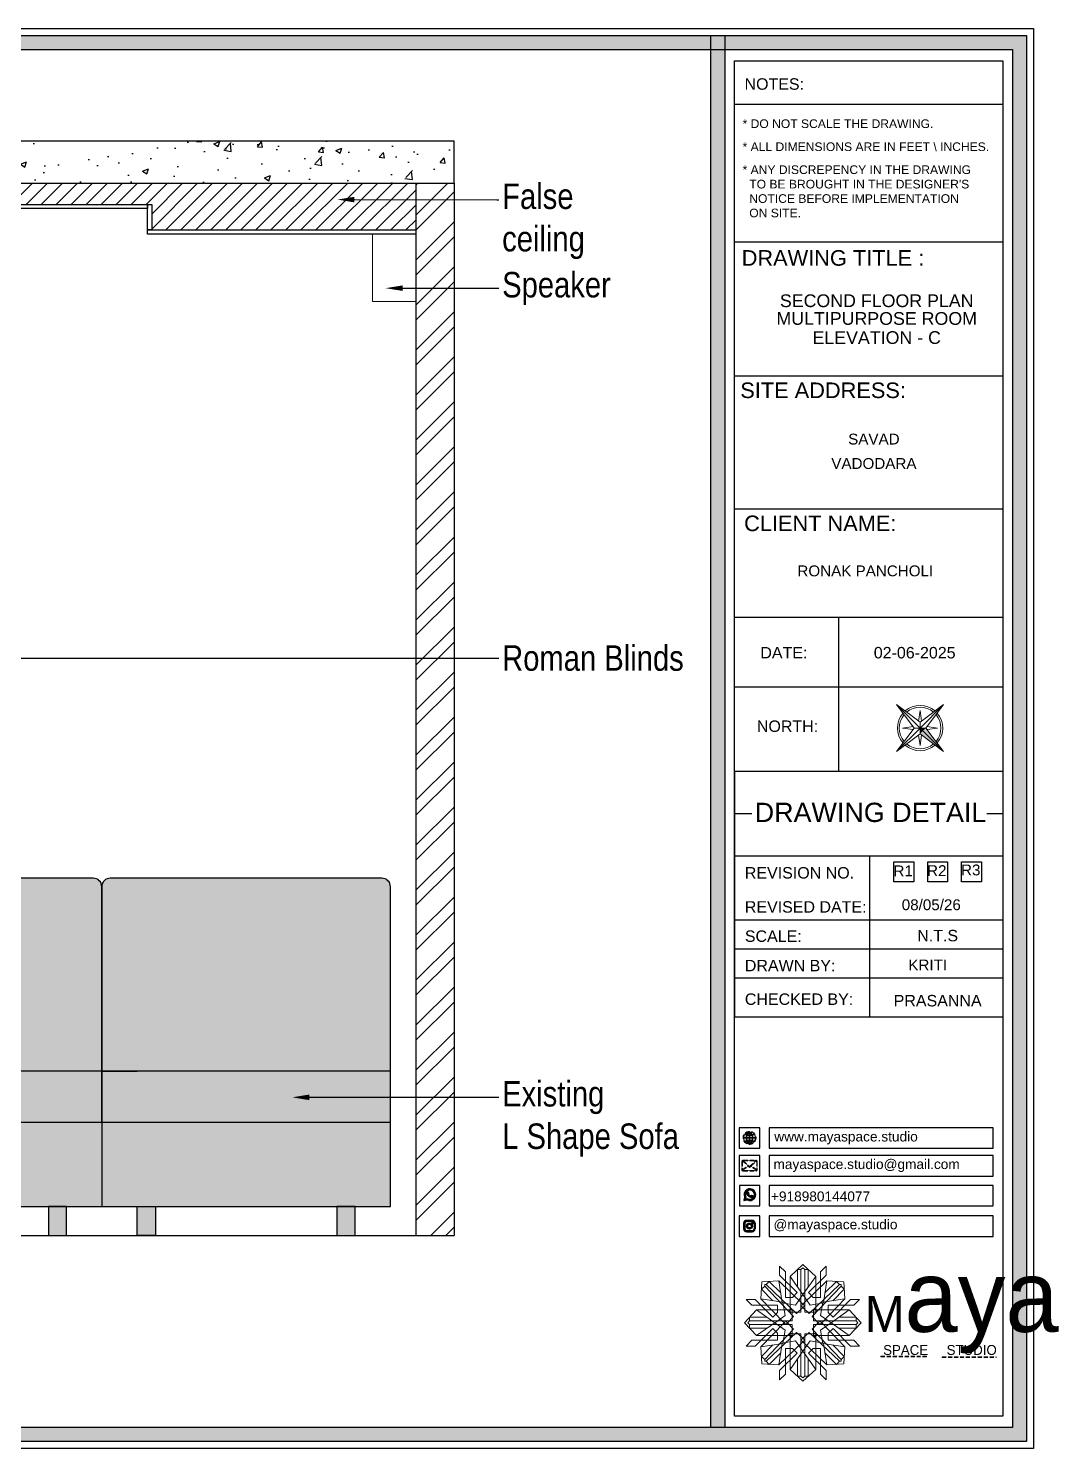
# Model space of a CAD drawing. Header units: millimetres. Extents: x 143362 to 145167, y -178521 to -176194.
# Drawn here: x 143920.4 to 144041.7, y -177098.1 to -176930.8 of the extents above; entities that cross this region are included whole.
import ezdxf
from ezdxf import colors
from ezdxf.entities.mleader import LeaderData, LeaderLine
from ezdxf.enums import TextEntityAlignment as Align
from ezdxf.math import Vec2, Vec3

# ---------------------------------------------------------------- set-up
doc = ezdxf.new("R2010")
doc.units = ezdxf.units.MM
doc.header["$MEASUREMENT"] = 0
doc.linetypes.add('DASHEDX2', pattern=[1.5, 1, -0.5])
doc.layers.add('AR HATCH-7', color=7, linetype='Continuous')
for name, color, linetype, lineweight in [('Dimension', 10, 'DASHEDX2', 20), ('FURNITURE', 32, 'Continuous', 9), ('GF FALSE CEILING', 6, 'Continuous', 35), ('NAME PLATE', 7, 'Continuous', 25), ('SECTION ( SLAB PLine )', 104, 'Continuous', 30), ('Text', 7, 'Continuous', 15), ('text1', 1, 'Continuous', 15), ('title block', 7, 'Continuous', 9), ('W-HATCH', 8, 'Continuous', 5), ('wall', 7, 'Continuous', 30)]:
    doc.layers.add(name, color=color, linetype=linetype, lineweight=lineweight)
doc.styles.add('Arial', font='arial.ttf')
doc.styles.get("Standard").update_dxf_attribs({"font": 'arial.ttf', "height": 6})
doc.styles.add('style4', font='ARIALN.TTF')

# ---------------------------------------------------------------- blocks, each defined once
blk = doc.blocks.new('FSFSF')
at = {"color": 42, "lineweight": 5, "true_color": 0xe0ac11}
for p, q in [((28600.03, 143.51), (28600.03, 140.16)), ((28602.15, 141.41), (28600.03, 143.51)), ((28602.15, 141.41), (28602.15, 131.95)), ((28603.86, 139.69), (28608.58, 144.08)), ((28607.9, 142.22), (28606.58, 142.22)), ((28606.58, 142.22), (28606.58, 135.84)), ((28607.9, 142.22), (28608.58, 142.85)), ((28607.9, 142.22), (28607.9, 126.58)), ((28613.31, 139.69), (28608.58, 144.08)), ((28609.27, 142.22), (28608.59, 142.85)), ((28609.27, 142.22), (28609.27, 126.58)), ((28609.27, 142.22), (28610.59, 142.22)), ((28610.59, 142.22), (28610.59, 135.84)), ((28615.02, 141.41), (28617.14, 143.51)), ((28615.02, 141.41), (28615.02, 131.95)), ((28617.14, 143.51), (28617.14, 140.16)), ((28593.19, 131.45), (28593.54, 137.71)), ((28593.39, 135), (28594.56, 136.12)), ((28599.8, 138.06), (28593.54, 137.71)), ((28595.12, 136.69), (28594.53, 136.69)), ((28594.56, 136.12), (28594.56, 136.71)), ((28605.17, 124.98), (28594.56, 136.12)), ((28596.24, 137.86), (28595.12, 136.69)), ((28606.27, 126.08), (28595.12, 136.69)), ((28596.24, 137.86), (28600.47, 133.65)), ((28601.03, 130), (28599.8, 138.06)), ((28599.8, 138.05), (28608.58, 129.56)), ((28606.47, 133.76), (28600.03, 140.16)), ((28603.86, 126.58), (28603.86, 139.69)), ((28603.86, 139.69), (28608.58, 133.02)), ((28613.31, 139.69), (28608.59, 133.02)), ((28617.37, 138.05), (28608.59, 129.56)), ((28610.7, 133.76), (28617.14, 140.16)), ((28610.9, 126.08), (28622.05, 136.69)), ((28612.02, 124.98), (28622.62, 136.12)), ((28613.31, 126.58), (28613.31, 139.69)), ((28616.14, 130), (28617.37, 138.06)), ((28620.93, 137.86), (28616.7, 133.65)), ((28617.37, 138.06), (28623.63, 137.71)), ((28620.93, 137.86), (28622.05, 136.69)), ((28622.05, 136.69), (28622.64, 136.69)), ((28622.62, 136.12), (28622.62, 136.71)), ((28623.8, 135), (28622.62, 136.12)), ((28624, 131.45), (28623.65, 137.71)), ((28587.73, 131.22), (28591.08, 131.22)), ((28589.84, 129.1), (28587.73, 131.22)), ((28597.49, 124.78), (28591.08, 131.22)), ((28593.19, 131.45), (28601.69, 122.67)), ((28601.25, 130.22), (28593.19, 131.45)), ((28593.39, 135), (28597.6, 130.78)), ((28604.75, 131.95), (28602.15, 131.95)), ((28606.47, 133.76), (28604.75, 131.95)), ((28605.86, 129.18), (28608.58, 133.02)), ((28611.31, 129.18), (28608.59, 133.02)), ((28610.7, 133.76), (28612.42, 131.95)), ((28612.42, 131.95), (28615.02, 131.95)), ((28623.99, 131.45), (28615.5, 122.67)), ((28615.94, 130.22), (28624, 131.45)), ((28623.8, 135), (28619.59, 130.78)), ((28619.7, 124.78), (28626.1, 131.22)), ((28629.45, 131.22), (28626.1, 131.22)), ((28627.34, 129.1), (28629.45, 131.22)), ((28591.56, 127.39), (28587.17, 122.66)), ((28589.84, 129.1), (28599.29, 129.1)), ((28604.66, 127.39), (28591.56, 127.39)), ((28591.56, 127.39), (28598.23, 122.67)), ((28597.49, 124.78), (28599.29, 126.5)), ((28602.07, 125.39), (28598.23, 122.67)), ((28599.29, 126.5), (28599.29, 129.1)), ((28605.86, 129.18), (28601.03, 130)), ((28602.07, 125.39), (28601.25, 130.22)), ((28603.68, 126.54), (28603.68, 127.39)), ((28604.66, 126.54), (28603.68, 126.54)), ((28604.71, 127.57), (28603.86, 127.57)), ((28607.9, 126.58), (28603.86, 126.58)), ((28604.66, 123.35), (28604.66, 127.39)), ((28604.7, 126.58), (28604.71, 127.57)), ((28606.27, 126.08), (28608.58, 128.27)), ((28607.9, 128.92), (28608.58, 129.56)), ((28607.9, 128.92), (28608.58, 128.27)), ((28609.27, 128.92), (28608.59, 129.56)), ((28609.27, 128.92), (28608.59, 128.27)), ((28610.9, 126.08), (28608.59, 128.27)), ((28609.27, 126.58), (28613.31, 126.58)), ((28611.31, 129.18), (28616.14, 130)), ((28612.46, 126.58), (28612.46, 127.57)), ((28612.46, 127.57), (28613.31, 127.57)), ((28612.52, 123.35), (28612.52, 127.39)), ((28612.52, 127.39), (28625.63, 127.39)), ((28612.52, 126.54), (28613.51, 126.54)), ((28613.51, 126.54), (28613.51, 127.39)), ((28615.12, 125.39), (28615.94, 130.22)), ((28615.12, 125.39), (28618.96, 122.67)), ((28627.34, 129.1), (28617.89, 129.1)), ((28617.89, 126.5), (28617.89, 129.1)), ((28619.7, 124.78), (28617.89, 126.5)), ((28625.63, 127.39), (28618.96, 122.67)), ((28625.63, 127.39), (28630.02, 122.66)), ((28591.56, 117.94), (28587.17, 122.66)), ((28589.03, 123.35), (28588.4, 122.67)), ((28589.03, 121.98), (28588.4, 122.65)), ((28589.03, 123.35), (28589.03, 124.67)), ((28589.03, 124.67), (28595.4, 124.67)), ((28589.03, 123.35), (28604.66, 123.35)), ((28589.03, 121.98), (28604.66, 121.98)), ((28589.03, 121.98), (28589.03, 120.66)), ((28589.03, 120.66), (28595.4, 120.66)), ((28597.49, 120.54), (28591.08, 114.11)), ((28591.56, 117.94), (28598.23, 122.65)), ((28593.19, 113.88), (28601.69, 122.65)), ((28605.17, 120.35), (28594.56, 109.2)), ((28597.49, 120.54), (28599.29, 118.83)), ((28602.07, 119.94), (28598.23, 122.65)), ((28602.33, 123.35), (28601.69, 122.67)), ((28602.33, 121.98), (28601.69, 122.65)), ((28602.33, 123.35), (28602.97, 122.67)), ((28602.33, 121.98), (28602.97, 122.65)), ((28605.17, 124.98), (28602.97, 122.67)), ((28605.17, 120.35), (28602.97, 122.65)), ((28604.66, 121.98), (28604.66, 117.94)), ((28612.02, 124.98), (28614.21, 122.67)), ((28612.02, 120.35), (28614.21, 122.65)), ((28612.02, 120.35), (28622.62, 109.2)), ((28628.16, 123.35), (28612.52, 123.35)), ((28612.52, 121.98), (28612.52, 117.94)), ((28628.16, 121.98), (28612.52, 121.98)), ((28614.85, 123.35), (28614.21, 122.67)), ((28614.85, 121.98), (28614.21, 122.65)), ((28614.85, 123.35), (28615.5, 122.67)), ((28614.85, 121.98), (28615.5, 122.65)), ((28615.12, 119.94), (28618.96, 122.65)), ((28623.99, 113.88), (28615.5, 122.65)), ((28619.7, 120.54), (28617.89, 118.83)), ((28625.63, 117.94), (28618.96, 122.65)), ((28619.7, 120.54), (28626.1, 114.11)), ((28628.16, 124.67), (28621.78, 124.67)), ((28628.16, 120.66), (28621.78, 120.66)), ((28625.63, 117.94), (28630.02, 122.66)), ((28628.16, 123.35), (28628.16, 124.67)), ((28628.16, 123.35), (28628.78, 122.67)), ((28628.16, 121.98), (28628.78, 122.65)), ((28628.16, 121.98), (28628.16, 120.66)), ((28589.84, 116.23), (28587.73, 114.11)), ((28589.84, 116.23), (28599.29, 116.23)), ((28604.66, 117.94), (28591.56, 117.94)), ((28601.25, 115.1), (28593.19, 113.87)), ((28606.27, 119.15), (28595.12, 108.54)), ((28599.29, 118.83), (28599.29, 116.23)), ((28599.8, 107.17), (28608.58, 115.67)), ((28601.03, 115.23), (28599.8, 107.17)), ((28605.86, 116.05), (28601.03, 115.23)), ((28602.07, 119.94), (28601.25, 115.1)), ((28604.66, 118.78), (28603.68, 118.78)), ((28603.68, 118.78), (28603.68, 117.94)), ((28607.9, 118.65), (28603.86, 118.65)), ((28603.86, 118.65), (28603.86, 105.54)), ((28604.71, 117.66), (28603.86, 117.66)), ((28604.7, 118.65), (28604.71, 117.66)), ((28605.86, 116.05), (28608.58, 112.21)), ((28606.27, 119.15), (28608.58, 116.96)), ((28607.9, 103.01), (28607.9, 118.65)), ((28607.9, 116.31), (28608.58, 116.96)), ((28607.9, 116.31), (28608.58, 115.67)), ((28610.9, 119.15), (28608.59, 116.96)), ((28609.27, 116.31), (28608.59, 116.96)), ((28609.27, 116.31), (28608.59, 115.67)), ((28611.31, 116.05), (28608.59, 112.21)), ((28617.37, 107.17), (28608.59, 115.67)), ((28609.27, 118.65), (28613.31, 118.65)), ((28609.27, 103.01), (28609.27, 118.65)), ((28610.9, 119.15), (28622.05, 108.54)), ((28611.31, 116.05), (28616.14, 115.23)), ((28612.46, 118.65), (28612.46, 117.66)), ((28612.46, 117.66), (28613.31, 117.66)), ((28612.52, 118.78), (28613.51, 118.78)), ((28612.52, 117.94), (28625.63, 117.94)), ((28613.31, 118.65), (28613.31, 105.54)), ((28613.51, 118.78), (28613.51, 117.94)), ((28615.12, 119.94), (28615.94, 115.1)), ((28615.94, 115.1), (28624, 113.87)), ((28616.14, 115.23), (28617.37, 107.17)), ((28617.89, 118.83), (28617.89, 116.23)), ((28627.34, 116.23), (28617.89, 116.23)), ((28627.34, 116.23), (28629.45, 114.11)), ((28587.73, 114.11), (28591.08, 114.11)), ((28593.19, 113.87), (28593.54, 107.62)), ((28593.39, 110.32), (28597.6, 114.55)), ((28593.39, 110.32), (28594.56, 109.2)), ((28596.24, 107.37), (28600.47, 111.58)), ((28606.47, 111.47), (28600.03, 105.07)), ((28602.15, 103.82), (28602.15, 113.27)), ((28604.75, 113.27), (28602.15, 113.27)), ((28603.86, 105.54), (28608.58, 112.21)), ((28606.47, 111.47), (28604.75, 113.27)), ((28613.31, 105.54), (28608.59, 112.21)), ((28610.7, 111.47), (28612.42, 113.27)), ((28610.7, 111.47), (28617.14, 105.07)), ((28612.42, 113.27), (28615.02, 113.27)), ((28615.02, 103.82), (28615.02, 113.27)), ((28620.93, 107.37), (28616.7, 111.58)), ((28623.8, 110.32), (28619.59, 114.55)), ((28623.8, 110.32), (28622.62, 109.2)), ((28624, 113.87), (28623.65, 107.62)), ((28629.45, 114.11), (28626.1, 114.11)), ((28599.8, 107.17), (28593.54, 107.52)), ((28595.12, 108.54), (28594.53, 108.54)), ((28594.56, 109.2), (28594.56, 108.61)), ((28596.24, 107.37), (28595.12, 108.54)), ((28600.03, 101.71), (28600.03, 105.07)), ((28603.86, 105.54), (28608.58, 101.15)), ((28606.58, 103.01), (28606.58, 109.38)), ((28613.31, 105.54), (28608.58, 101.15)), ((28610.59, 103.01), (28610.59, 109.38)), ((28617.14, 101.71), (28617.14, 105.07)), ((28617.37, 107.17), (28623.63, 107.52)), ((28620.93, 107.37), (28622.05, 108.54)), ((28622.05, 108.54), (28622.64, 108.54)), ((28622.62, 109.2), (28622.62, 108.61)), ((28602.15, 103.82), (28600.03, 101.71)), ((28607.9, 103.01), (28606.58, 103.01)), ((28607.9, 103.01), (28608.58, 102.38)), ((28609.27, 103.01), (28608.59, 102.38)), ((28609.27, 103.01), (28610.59, 103.01)), ((28615.02, 103.82), (28617.14, 101.71))]:
    blk.add_line(p, q, dxfattribs=at)
blk = doc.blocks.new('hgwg')
at = {"layer": 'Dimension', "true_color": 0xd39e00}
h = blk.add_hatch(color=42, dxfattribs=at)
h.dxf.hatch_style = 1
h.paths.add_polyline_path([(27505.71, 45.05), (27494.27, 45.05), (27494.27, 44.9), (27505.71, 44.9)])
h = blk.add_hatch(color=42, dxfattribs=at)
h.dxf.hatch_style = 1
h.paths.add_polyline_path([(27523.3, 44.9), (27509.68, 44.9), (27509.68, 44.75), (27523.3, 44.75)])
at = {"layer": 'Dimension', "color": 42, "true_color": 0xd39e00}
for p, q in [((27494.27, 45.05), (27505.71, 45.05)), ((27494.27, 44.9), (27494.27, 45.05)), ((27494.27, 44.9), (27505.71, 44.9)), ((27505.71, 45.05), (27505.71, 44.9)), ((27509.68, 44.9), (27523.3, 44.9)), ((27509.68, 44.9), (27509.68, 44.75)), ((27509.68, 44.75), (27523.3, 44.75)), ((27523.3, 44.75), (27523.3, 44.9))]:
    blk.add_line(p, q, dxfattribs=at)
at = {"layer": 'Dimension', "color": 42, "true_color": 0xd39e00, "attachment_point": 1}
for s, width, insert, char_height in [('{\\fCinzel|b0|i0|c0|p2;\\H1.5x;M\\fAmsterdam One|b0|i0|c0|p2;\\H2x;aya}', 85.3277, (27490.17, 69.17), 6), ('{\\fCinzel|b0|i0|c0|p0;SPACE     STUDIO}', 66.129, (27494.83, 47.86), 2.5)]:
    blk.add_mtext_dynamic_manual_height_columns(s, width=width, gutter_width=30, heights=[0], dxfattribs=dict(at, insert=insert, char_height=char_height))
blk = doc.blocks.new('QEGW4TG')
at = {"layer": 'Dimension', "true_color": 0x000000}
h = blk.add_hatch(color=18, dxfattribs=at)
h.dxf.hatch_style = 1
h.paths.add_polyline_path([(2.69, 1.93, 0.170513), (2.95, 1.97, 0.190337), (3.11, 2.18, 0.316231), (3.07, 2.28), (2.79, 2.37, 0.273721), (2.69, 2.34, 0.040749), (2.63, 2.27, -0.441282), (2.53, 2.25, -0.11828), (2.06, 2.64, -0.441282), (2.07, 2.74, 0.040749), (2.13, 2.81, 0.290083), (2.14, 2.92), (2.01, 3.18, 0.316231), (1.91, 3.2, 0.190337), (1.73, 3, 0.170513), (1.72, 2.74, 0.252784)], flags=0)
h.paths.add_polyline_path([(1.19, 1.98), (1.03, 1.3, 0.550912), (1.11, 1.23), (1.75, 1.39, 6.344125)])
h.paths.add_polyline_path([(1.81, 1.7), (1.4, 1.6), (1.5, 2.03, -9.071339)], flags=16)
h.paths.add_polyline_path([(3.11, 2.16, -0.17811), (2.95, 1.97, -0.170513), (2.69, 1.93, -0.252784), (1.72, 2.74, -0.170513), (1.73, 3, -0.17811), (1.89, 3.19, -0.370089), (2.01, 3.18), (2.14, 2.92, -0.307185), (2.13, 2.8, -0.041087), (2.06, 2.73, 0.321676), (2.05, 2.65, 0.126524), (2.55, 2.24, 0.312216), (2.62, 2.26, -0.041087), (2.68, 2.34, -0.290673), (2.79, 2.37), (3.07, 2.28, -0.370089)], flags=0)
h = blk.add_hatch(color=18, dxfattribs=at)
h.dxf.hatch_style = 1
h.paths.add_polyline_path([(2.79, 2.37, 0.273721), (2.69, 2.34, 0.040749), (2.63, 2.27, -0.441282), (2.53, 2.25, -0.11828), (2.06, 2.64, -0.441282), (2.07, 2.74, 0.040749), (2.13, 2.81, 0.290083), (2.14, 2.92), (2.01, 3.18, 0.316231), (1.91, 3.2, 0.190337), (1.73, 3, 0.170513), (1.72, 2.74, 0.252784), (2.69, 1.93, 0.170513), (2.95, 1.97, 0.190337), (3.11, 2.18, 0.316231), (3.07, 2.28)])
for p, q in [((1.19, 1.98), (1.03, 1.3)), ((1.1, 1.23), (1.75, 1.39)), ((1.5, 2.03), (1.4, 1.6)), ((1.4, 1.6), (1.81, 1.7)), ((2.01, 3.18), (2.14, 2.92)), ((3.07, 2.28), (2.8, 2.36))]:
    blk.add_line(p, q)
blk.add_lwpolyline([(0, 0), (4.68, 0), (4.68, 4.68), (0, 4.68)], close=True)
for centre, radius, start, end in [((2.39, 2.56), 1.34, 241.4727, 205.6422), ((2.39, 2.56), 1.04, 235.9962, 210.8333), ((1.09, 1.29), 0.0598, 164.8483, 282.1458), ((2.09, 2.87), 0.39, 159.7007, 198.4072), ((2.96, 3.23), 1.33, 201.4218, 258.1669), ((2.07, 2.87), 0.364, 118.9685, 159.3648), ((1.94, 3.12), 0.0896, 41.8985, 123.1344), ((2.11, 2.68), 0.066, 135.9932, 224.8892), ((1.67, 3.16), 0.586, 312.4617, 321.8728), ((3.12, 3.42), 1.31, 216.5455, 243.5279), ((2.05, 2.87), 0.104, 320.3924, 28.6971), ((2.57, 2.3), 0.066, 234.2482, 323.1441), ((3.11, 1.94), 0.586, 137.2645, 146.6756), ((2.76, 2.27), 0.104, 70.4402, 138.745), ((2.75, 2.31), 0.39, 260.7301, 299.4366), ((2.76, 2.29), 0.364, 299.7725, 340.1688), ((3.03, 2.2), 0.0896, 336.0029, 57.2388)]:
    blk.add_arc(centre, radius, start, end)
blk = doc.blocks.new('ASGERG')
at = {"layer": 'Dimension', "true_color": 0x000000}
h = blk.add_hatch(color=18, dxfattribs=at)
h.dxf.hatch_style = 1
h.paths.add_polyline_path([(0.99, 1.7, 0.353872), (1.69, 1.03), (2.96, 1.03, 0.353872), (3.66, 1.7), (3.66, 2.99, 0.353872), (2.96, 3.67), (1.69, 3.67, 0.353872), (0.99, 2.99)])
h.paths.add_polyline_path([(1.27, 2.97, -0.353872), (1.72, 3.4), (2.94, 3.4, -0.353872), (3.38, 2.97), (3.38, 1.72, -0.353872), (2.94, 1.3), (1.72, 1.3, -0.353872), (1.27, 1.72)], flags=16)
h.paths.add_polyline_path([(3.02, 2.35, -1), (1.64, 2.35, -1)], flags=0)
h.paths.add_polyline_path([(2.74, 2.35, -1), (1.92, 2.35, -1)], flags=0)
h.paths.add_polyline_path([(2.86, 3.02, -1), (3.19, 3.02, -1)], flags=0)
h.paths.add_polyline_path([(1.64, 2.35, 1), (3.02, 2.35, 1)], flags=0)
h = blk.add_hatch(color=18, dxfattribs=at)
h.dxf.hatch_style = 1
h.paths.add_polyline_path([(1.64, 2.35, 1), (3.02, 2.35, 1)])
h.paths.add_polyline_path([(2.74, 2.35, -1), (1.92, 2.35, -1)], flags=16)
h = blk.add_hatch(color=18, dxfattribs=at)
h.dxf.hatch_style = 1
h.paths.add_polyline_path([(3.19, 3.02, 1), (2.86, 3.02, 1)])
for p, q in [((1.69, 3.67), (2.96, 3.67)), ((2.94, 3.4), (1.72, 3.4)), ((0.99, 2.99), (0.99, 1.7)), ((1.27, 2.97), (1.27, 1.72)), ((1.69, 1.03), (2.96, 1.03)), ((2.94, 1.3), (1.72, 1.3)), ((3.38, 2.97), (3.38, 1.72)), ((3.66, 2.99), (3.66, 1.7))]:
    blk.add_line(p, q)
blk.add_lwpolyline([(0, 0), (4.68, 0), (4.68, 4.68), (0, 4.68)], close=True)
for centre, radius in [((2.33, 2.35), 0.694), ((2.33, 2.35), 0.414), ((3.02, 3.02), 0.168)]:
    blk.add_circle(centre, radius)
for centre, radius, start, end in [((1.76, 2.89), 0.778, 94.8631, 172.8127), ((1.76, 2.91), 0.491, 94.8631, 172.8127), ((2.9, 2.91), 0.491, 7.1873, 85.1369), ((2.89, 2.89), 0.778, 7.1873, 85.1369), ((1.76, 1.8), 0.778, 187.1873, 265.1369), ((1.76, 1.78), 0.491, 187.1873, 265.1369), ((2.9, 1.78), 0.491, 274.8631, 352.8127), ((2.89, 1.8), 0.778, 274.8631, 352.8127)]:
    blk.add_arc(centre, radius, start, end)
blk = doc.blocks.new('ETYETE')
at = {"layer": 'Dimension', "true_color": 0x000000}
h = blk.add_hatch(color=18, dxfattribs=at)
h.dxf.hatch_style = 1
h.paths.add_polyline_path([(3.76, 1.14, 0.414214), (4.12, 1.5), (4.12, 3.29, 0.414214), (3.76, 3.65), (0.92, 3.65, 0.414214), (0.56, 3.29), (0.56, 1.5, 0.414214), (0.92, 1.14)])
h.paths.add_polyline_path([(2.61, 2.22), (3.92, 1.34, -0.198912), (3.76, 1.28), (0.92, 1.28, -0.198912), (0.76, 1.34), (2.08, 2.22), (2.34, 1.98)], flags=16)
h.paths.add_polyline_path([(2.34, 2.16), (0.89, 3.51, -0.028783), (0.92, 3.52), (3.79, 3.52)], flags=16)
h.paths.add_polyline_path([(2.71, 2.32), (3.92, 3.45, -0.202482), (3.99, 3.29), (3.99, 1.5, -0.043076), (3.98, 1.46)], flags=16)
h.paths.add_polyline_path([(1.98, 2.32), (0.7, 1.46, -0.043076), (0.7, 1.5), (0.7, 3.29, -0.202482), (0.76, 3.45)], flags=16)
blk.add_lwpolyline([(0, 0), (4.68, 0), (4.68, 4.68), (0, 4.68)], close=True)
at = {"layer": 'Dimension', "color": 18, "true_color": 0x000000}
for p, q in [((0.56, 3.29), (0.56, 1.5)), ((0.7, 3.29), (0.7, 1.5)), ((0.76, 3.45), (1.98, 2.32)), ((0.89, 3.51), (2.34, 2.16)), ((0.92, 3.65), (3.76, 3.65)), ((0.92, 3.52), (3.76, 3.52)), ((2.34, 2.16), (3.79, 3.51)), ((2.71, 2.32), (3.92, 3.45)), ((3.99, 3.29), (3.99, 1.5)), ((4.12, 3.29), (4.12, 1.5)), ((0.7, 1.46), (1.98, 2.32)), ((0.76, 1.34), (2.08, 2.22)), ((0.92, 1.28), (3.76, 1.28)), ((0.92, 1.14), (3.76, 1.14)), ((2.08, 2.22), (2.34, 1.98)), ((2.34, 1.98), (2.61, 2.22)), ((3.92, 1.34), (2.61, 2.22)), ((3.98, 1.46), (2.71, 2.32))]:
    blk.add_line(p, q, dxfattribs=at)
for centre, radius, start, end in [((0.92, 3.29), 0.358, 90, 180), ((0.92, 3.29), 0.224, 134.2136, 180), ((0.92, 3.29), 0.224, 90, 96.5948), ((3.76, 3.29), 0.358, 0, 90), ((3.76, 3.29), 0.224, 83.4052, 90), ((3.76, 3.29), 0.224, 0, 45.7864), ((0.92, 1.5), 0.358, 180, 270), ((0.92, 1.5), 0.224, 180, 189.8662), ((0.92, 1.5), 0.224, 225, 270), ((3.76, 1.5), 0.358, 270, 0), ((3.76, 1.5), 0.224, 270, 315), ((3.76, 1.5), 0.224, 350.1338, 0)]:
    blk.add_arc(centre, radius, start, end, dxfattribs=at)
blk = doc.blocks.new('DTGWEGEARG')
at = {"layer": 'Dimension', "true_color": 0x000000}
h = blk.add_hatch(color=18, dxfattribs=at)
h.dxf.hatch_style = 1
h.paths.add_polyline_path([(3.83, 2.34, 1), (0.85, 2.34, 1)])
h.paths.add_polyline_path([(2.51, 1.01, 0.105795), (2.96, 1.58, -0.055205), (3.3, 1.41, -0.169822)], flags=16)
h.paths.add_polyline_path([(2.41, 1.12), (2.41, 1.69, -0.058279), (2.81, 1.63, -0.103353)], flags=16)
h.paths.add_polyline_path([(2.26, 1.13, -0.101741), (1.87, 1.63, -0.057171), (2.26, 1.69)], flags=16)
h.paths.add_polyline_path([(2.17, 1.01, -0.169822), (1.38, 1.41, -0.055205), (1.72, 1.58, 0.105795)], flags=16)
h.paths.add_polyline_path([(3.02, 1.72, 0.081336), (3.13, 2.27), (3.68, 2.27, -0.152069), (3.4, 1.52, 0.05687)], flags=16)
h.paths.add_polyline_path([(2.87, 1.77, 0.061945), (2.41, 1.84), (2.41, 2.27), (2.98, 2.27, -0.081344)], flags=16)
h.paths.add_polyline_path([(2.26, 1.84, 0.060923), (1.8, 1.77, -0.081344), (1.7, 2.27), (2.26, 2.27)], flags=16)
h.paths.add_polyline_path([(1.66, 1.72, 0.05687), (1.28, 1.52, -0.152069), (1, 2.27), (1.55, 2.27, 0.081336)], flags=16)
h.paths.add_polyline_path([(2.41, 2.42), (2.41, 2.83, 0.061945), (2.87, 2.91, -0.080009), (2.98, 2.42)], flags=16)
h.paths.add_polyline_path([(3.13, 2.42, 0.080116), (3.02, 2.96, 0.05687), (3.4, 3.16, 0.028258), (3.3, 3.27, -0.055205), (2.96, 3.1, 0.105795), (2.51, 3.67, -0.36029), (3.68, 2.42)], flags=16)
h.paths.add_polyline_path([(2.26, 2.42), (1.7, 2.42, -0.080009), (1.8, 2.91, 0.060923), (2.26, 2.84)], flags=16)
h.paths.add_polyline_path([(1.55, 2.42), (1, 2.42, -0.150466), (1.28, 3.16, 0.05687), (1.66, 2.96, 0.080116)], flags=16)
h.paths.add_polyline_path([(2.41, 2.98), (2.41, 3.56, -0.103353), (2.81, 3.05, -0.058279)], flags=16)
h.paths.add_polyline_path([(2.26, 2.99, -0.057171), (1.87, 3.05, -0.101741), (2.26, 3.55)], flags=16)
h.paths.add_polyline_path([(1.72, 3.1, -0.055205), (1.38, 3.27, -0.169822), (2.17, 3.67, 0.105795)], flags=16)
blk.add_lwpolyline([(0, 0), (4.68, 0), (4.68, 4.68), (0, 4.68)], close=True)
at = {"layer": 'Dimension', "color": 18, "true_color": 0x000000}
for p, q in [((2.26, 3.55), (2.26, 2.99)), ((2.41, 3.56), (2.41, 2.98)), ((1, 2.42), (1.55, 2.42)), ((1, 2.27), (1.55, 2.27)), ((1.7, 2.42), (2.26, 2.42)), ((1.7, 2.27), (2.26, 2.27)), ((2.26, 2.84), (2.26, 2.42)), ((2.26, 2.27), (2.26, 1.84)), ((2.26, 1.69), (2.26, 1.13)), ((2.41, 2.83), (2.41, 2.42)), ((2.41, 2.42), (2.98, 2.42)), ((2.41, 2.27), (2.98, 2.27)), ((2.41, 2.27), (2.41, 1.84)), ((2.41, 1.69), (2.41, 1.12)), ((3.13, 2.42), (3.68, 2.42)), ((3.13, 2.27), (3.68, 2.27))]:
    blk.add_line(p, q, dxfattribs=at)
blk.add_circle((2.34, 2.34), 1.49, dxfattribs=at)
for centre, radius, start, end in [((2.34, 2.34), 1.34, 97.3549, 135.9073), ((2.34, 4.74), 1.75, 236.7417, 249.3811), ((3.28, 2.34), 1.73, 129.9301, 154.0867), ((3.28, 2.34), 1.58, 130.1073, 153.3446), ((1.4, 2.34), 1.58, 26.6554, 50.2584), ((2.34, 2.34), 1.34, 3.3907, 82.6451), ((1.4, 2.34), 1.73, 25.9133, 50.0699), ((2.34, 4.74), 1.75, 290.6189, 303.2583), ((2.34, 2.34), 1.34, 142.3819, 176.6093), ((2.34, 2.34), 1.34, 183.0315, 217.6181), ((2.34, 4.74), 1.9, 236.1399, 249.1595), ((2.34, -0.06), 1.9, 110.8405, 123.8601), ((2.34, -0.06), 1.75, 110.6189, 123.2583), ((2.34, 2.34), 1.34, 224.0927, 262.6451), ((3.28, 2.34), 1.73, 159.0567, 177.3789), ((3.28, 2.34), 1.73, 182.3435, 200.9433), ((3.28, 2.34), 1.58, 158.8325, 177.1302), ((3.28, 2.34), 1.58, 182.5658, 201.1675), ((3.28, 2.34), 1.73, 205.9133, 230.0699), ((2.34, 4.74), 1.9, 253.6799, 267.6253), ((2.34, -0.06), 1.9, 92.3747, 106.3201), ((2.34, 4.74), 1.75, 254.3336, 267.422), ((2.34, -0.06), 1.75, 92.578, 105.6664), ((3.28, 2.34), 1.58, 206.6554, 229.8927), ((2.34, 4.74), 1.75, 272.3248, 285.6664), ((2.34, 4.74), 1.9, 272.1415, 286.3201), ((2.34, -0.06), 1.9, 73.6799, 87.8585), ((2.34, -0.06), 1.75, 74.3336, 87.6752), ((1.4, 2.34), 1.58, 309.7416, 333.3446), ((1.4, 2.34), 1.73, 309.9301, 334.0867), ((2.34, 2.34), 1.34, 277.3549, 315.9073), ((1.4, 2.34), 1.58, 2.8698, 21.1675), ((1.4, 2.34), 1.58, 338.8325, 357.4342), ((2.34, -0.06), 1.75, 56.7417, 69.3811), ((2.34, 4.74), 1.9, 290.8405, 303.8601), ((1.4, 2.34), 1.73, 2.6211, 20.9433), ((1.4, 2.34), 1.73, 339.0567, 357.6565), ((2.34, -0.06), 1.9, 56.1399, 69.1595), ((2.34, 2.34), 1.34, 322.3819, 356.9685)]:
    blk.add_arc(centre, radius, start, end, dxfattribs=at)
blk = doc.blocks.new('4t')
at = {"transparency": 33554607}
h = blk.add_hatch(color=1, dxfattribs=at)
h.dxf.hatch_style = 1
h.paths.add_polyline_path([(45531.33, -35822.29), (45529.23, -35821.83), (45528.09, -35837.01)])
h = blk.add_hatch(color=1, dxfattribs=at)
h.dxf.hatch_style = 1
h.paths.add_polyline_path([(45533.44, -35822.75), (45531.33, -35822.29), (45528.09, -35837.01)])
h = blk.add_hatch(color=1, dxfattribs=at)
h.dxf.hatch_style = 1
h.paths.add_polyline_path([(45531.8, -35820.19), (45529.23, -35821.83), (45531.33, -35822.29)])
h = blk.add_hatch(color=1, dxfattribs=at)
h.dxf.hatch_style = 1
h.paths.add_polyline_path([(45531.8, -35820.19), (45531.33, -35822.29), (45533.44, -35822.75)])
at = {"layer": 'title block', "color": 7, "lineweight": 9}
for p, q in [((45535.51, -35803.37), (45530.16, -35817.62)), ((45535.51, -35803.37), (45531.8, -35820.19)), ((45534.36, -35818.55), (45535.51, -35803.37)), ((45530.5, -35816.7), (45526.88, -35812.49)), ((45526.88, -35812.49), (45529.18, -35817.55)), ((45539.5, -35815.27), (45534.44, -35817.57)), ((45535.28, -35818.89), (45539.5, -35815.27)), ((45530.16, -35817.62), (45514.98, -35816.48)), ((45514.98, -35816.48), (45529.23, -35821.83)), ((45514.98, -35816.48), (45531.8, -35820.19)), ((45528.31, -35821.48), (45524.1, -35825.11)), ((45524.1, -35825.11), (45529.16, -35822.81)), ((45531.8, -35820.19), (45528.09, -35837.01)), ((45529.23, -35821.83), (45528.09, -35837.01)), ((45528.09, -35837.01), (45533.44, -35822.75)), ((45531.8, -35820.19), (45529.23, -35821.83)), ((45531.8, -35820.19), (45530.16, -35817.62)), ((45534.36, -35818.55), (45531.8, -35820.19)), ((45533.44, -35822.75), (45531.8, -35820.19)), ((45531.8, -35820.19), (45548.62, -35823.9)), ((45533.44, -35822.75), (45548.62, -35823.9)), ((45548.62, -35823.9), (45534.36, -35818.55)), ((45536.71, -35827.89), (45534.42, -35822.83)), ((45533.09, -35823.67), (45536.71, -35827.89))]:
    blk.add_line(p, q, dxfattribs=at)
for radius, start, end in [(11.79, 81.35997, 163.76651), (10.83, 82.42855, 162.69793), (10.83, 352.42855, 72.69793), (11.79, 351.35997, 73.76651), (11.79, 171.35997, 253.76651), (10.83, 172.42855, 252.69793), (11.79, 261.35997, 343.76651), (10.83, 262.42855, 342.69793)]:
    blk.add_arc((45531.8, -35820.19), radius, start, end, dxfattribs=at)
blk = doc.blocks.new('LAYOUT FILE')
at = {"layer": 'NAME PLATE', "true_color": 0xd39e00}
h = blk.add_hatch(color=42, dxfattribs=at)
h.paths.add_polyline_path([(3346889.83, -513806.18), (3346889.83, -514260.7), (3347535.56, -514260.7), (3347535.56, -513806.18)])
h.paths.add_polyline_path([(3346894.36, -513810.71), (3347531.03, -513810.71), (3347531.03, -514256.17), (3346894.36, -514256.17)], flags=16)
blk.add_hatch(color=42, dxfattribs=at).paths.add_polyline_path([(3347433.6, -514256.17), (3347438.13, -514256.17), (3347438.13, -513806.18), (3347433.6, -513806.18)])
at = {"layer": 'NAME PLATE', "color": 42, "true_color": 0xd39e00}
for p, q in [((3347527.96, -513828.55), (3347441.2, -513828.55)), ((3347527.96, -513872.99), (3347441.2, -513872.99)), ((3347527.96, -513916.26), (3347441.2, -513916.26)), ((3347527.96, -513959.27), (3347441.2, -513959.27)), ((3347527.96, -513994.31), (3347441.2, -513994.31)), ((3347474.77, -513994.31), (3347474.77, -514044.12)), ((3347527.96, -514016.86), (3347441.2, -514016.86)), ((3347527.96, -514044.12), (3347441.2, -514044.12)), ((3347441.2, -514044.12), (3347441.2, -514123.43)), ((3347527.96, -514044.12), (3347527.96, -514123.43)), ((3347441.2, -514057.72), (3347446.81, -514057.72)), ((3347522.72, -514057.72), (3347527.96, -514057.72)), ((3347441.2, -514071.32), (3347527.96, -514071.32)), ((3347484.98, -514123.43), (3347484.98, -514071.32)), ((3347527.96, -514092.16), (3347441.2, -514092.16)), ((3347527.96, -514101.55), (3347441.2, -514101.55)), ((3347527.96, -514110.94), (3347441.2, -514110.94)), ((3347441.2, -514123.43), (3347527.96, -514123.43))]:
    blk.add_line(p, q, dxfattribs=at)
for points in [[(3346887.56, -513803.91), (3347537.83, -513803.91), (3347537.83, -514262.96), (3346887.56, -514262.96)], [(3346889.83, -513806.18), (3347535.56, -513806.18), (3347535.56, -514260.7), (3346889.83, -514260.7)], [(3347433.6, -514256.17), (3347433.6, -513806.18), (3347438.13, -513806.18), (3347438.13, -514256.17)], [(3346894.36, -513810.71), (3347531.03, -513810.71), (3347531.03, -514256.17), (3346894.36, -514256.17)], [(3347441.2, -514252.44), (3347441.2, -513814.44), (3347527.96, -513814.44), (3347527.96, -514252.44)], [(3347492.73, -514073.33), (3347499.12, -514073.33), (3347499.12, -514079.72), (3347492.73, -514079.72)], [(3347503.67, -514073.33), (3347510.06, -514073.33), (3347510.06, -514079.72), (3347503.67, -514079.72)], [(3347514.62, -514073.33), (3347521.01, -514073.33), (3347521.01, -514079.72), (3347514.62, -514079.72)]]:
    blk.add_lwpolyline(points, close=True, dxfattribs=at)
at = {"layer": 'NAME PLATE', "color": 0}
for points in [[(3347452.43, -514165.84), (3347524.78, -514165.84), (3347524.78, -514159.23), (3347452.43, -514159.23)], [(3347452.43, -514174.87), (3347524.78, -514174.87), (3347524.78, -514168.26), (3347452.43, -514168.26)], [(3347452.46, -514184.5), (3347524.78, -514184.5), (3347524.78, -514177.88), (3347452.46, -514177.88)], [(3347452.43, -514194.36), (3347524.78, -514194.36), (3347524.78, -514187.74), (3347452.43, -514187.74)]]:
    blk.add_lwpolyline(points, close=True, dxfattribs=at)
at = {"layer": 'NAME PLATE', "xscale": 0.6215000753186288, "yscale": 0.6215000753186288, "zscale": 0.6215000753186288, "rotation": 57.43675864906671}
blk.add_blockref('4t', (3313507.76, -525897.34), dxfattribs=at)
at = {"layer": 'NAME PLATE', "color": 0, "xscale": 1.413658832510879, "yscale": 1.413658832510879, "zscale": 1.413658832510879}
for name, p in [('DTGWEGEARG', (3347442.76, -514165.84)), ('ETYETE', (3347442.76, -514174.87)), ('QEGW4TG', (3347442.8, -514184.5)), ('ASGERG', (3347442.76, -514194.36))]:
    blk.add_blockref(name, p, dxfattribs=at)
at = {"layer": 'NAME PLATE', "color": 42, "true_color": 0xd39e00}
for name, p, xscale, yscale, zscale in [('FSFSF', (3322302.67, -514330.17), 0.8794785156214666, 0.8794785156214666, 0.8794785156214666), ('hgwg', (3312200.76, -514290.9), 1.283459272116341, 1.283459272116341, 1.283459272116341)]:
    blk.add_blockref(name, p, dxfattribs=dict(at, xscale=xscale, yscale=yscale, zscale=zscale))
at = {"layer": 'NAME PLATE', "style": 'Arial'}
for s, height, p in [('NOTES:', 3.699, (3347454.07, -513823.73)), ('DRAWING TITLE : ', 5.0338, (3347474.01, -513880.61)), ('SITE ADDRESS:', 5.0338, (3347469.85, -513923.39)), ('CLIENT NAME:', 5.0338, (3347468.93, -513966.4)), ('DATE:', 3.699, (3347457.17, -514007.54)), ('02-06-2025', 3.699, (3347499.44, -514007.54)), ('NORTH:', 3.699, (3347458.35, -514031.31)), ('DRAWING DETAIL', 6.2234, (3347485.18, -514060.42)), ('REVISION NO.', 3.6986, (3347462.21, -514078.69)), ('REVISED DATE: ', 3.6986, (3347464.94, -514089.72)), ('SCALE:', 3.699, (3347453.75, -514099.17)), ('DRAWN BY:', 3.699, (3347459.2, -514108.68)), ('CHECKED BY:', 3.6986, (3347462.07, -514119.53)), ('PRASANNA', 3.699, (3347506.87, -514120.02))]:
    blk.add_text(s, height=height, dxfattribs=at).set_placement(p, align=Align.CENTER)
for s, insert, char_height, width, attachment_point in [('* DO NOT SCALE THE DRAWING.', (3347443.82, -513833.31, 0), 2.7974, 108.0765, 1), ('* ALL DIMENSIONS ARE IN FEET \\\\ INCHES.', (3347443.82, -513840.75, 0), 2.7974, 108.0765, 1), ("* ANY DISCREPENCY IN THE DRAWING \\P  TO BE BROUGHT IN THE DESIGNER'S\\P  NOTICE BEFORE IMPLEMENTATION \\P  ON SITE.", (3347443.82, -513848.18, 0), 2.7974, 108.0765, 1), ('N.T.S', (3347506.87, -514095.29, 0), 3.699, 7.2187, 2)]:
    blk.add_mtext(s, dxfattribs=dict(at, insert=insert, char_height=char_height, width=width, attachment_point=attachment_point))
at = {"layer": 'NAME PLATE', "color": 0, "char_height": 3.1609, "attachment_point": 1}
for s, width, gutter_width, insert in [('www.mayaspace.studio', 49.6053, 41.49, (3347454.06, -514160.52, 0)), ('mayaspace.studio@gmail.com', 30.9472, 25.89, (3347453.81, -514169.44, 0)), ('+918980144077', 120.6798, 25.89, (3347452.99, -514179.84, 0)), ('@mayaspace.studio', 30.9472, 25.89, (3347453.81, -514188.92, 0))]:
    blk.add_mtext_dynamic_manual_height_columns(s, width=width, gutter_width=gutter_width, heights=[0], dxfattribs=dict(at, insert=insert))

msp = doc.modelspace()

# ---------------------------------------------------------------- hatches: boundary and pattern name
at = {"layer": 'AR HATCH-7', "lineweight": 30, "ltscale": 10, "true_color": 0xeae8e6}
h = msp.add_hatch(color=254, dxfattribs=at)
h.dxf.hatch_style = 1
h.paths.add_polyline_path([(143875.01, -177059.68), (143875.01, -177069.59), (143929.01, -177069.59), (143929.01, -177059.68)])
h.paths.add_polyline_path([(143880.93, -177053.66, 0.414218), (143879.93, -177054.66), (143879.93, -177059.68), (143929.01, -177059.68), (143929.01, -177053.66)])
h.paths.add_polyline_path([(143884.01, -177042.97, 0.414214), (143883.01, -177041.97), (143876.01, -177041.97, 0.414214), (143875.01, -177042.97), (143875.01, -177049.66), (143875.01, -177059.68), (143879.93, -177059.68), (143879.93, -177054.66, -0.414214), (143880.93, -177053.66), (143884.01, -177053.66)])
h.paths.add_polyline_path([(143929.01, -177053.66), (143929.01, -177031.91, 0.414214), (143928.01, -177030.91), (143878.92, -177030.91, 0.414214), (143877.92, -177031.91), (143877.92, -177041.97), (143883.01, -177041.97, -0.414214), (143884.01, -177042.97), (143884.01, -177053.66)])
h.paths.add_polyline_path([(143929.01, -177053.66), (143963.01, -177053.66), (143963.01, -177031.91, 0.414214), (143962.01, -177030.91), (143930.01, -177030.91, 0.414214), (143929.01, -177031.91)])
h.paths.add_polyline_path([(143963.01, -177059.68), (143963.01, -177053.66), (143929.01, -177053.66), (143929.01, -177059.68), (143933.19, -177059.68)])
h.paths.add_polyline_path([(143963.01, -177069.59), (143963.01, -177059.68), (143933.19, -177059.68), (143929.01, -177059.68), (143929.01, -177069.59)])
at = {"layer": 'AR HATCH-7', "lineweight": 30, "ltscale": 10, "true_color": 0xcda68e}
h = msp.add_hatch(color=43, dxfattribs=at)
h.dxf.hatch_style = 1
h.paths.add_polyline_path([(143956.71, -177069.59), (143958.84, -177069.59), (143958.84, -177073.02), (143956.71, -177073.02)])
h.paths.add_polyline_path([(143933.19, -177073.02), (143933.19, -177069.59), (143935.32, -177069.59), (143935.32, -177073.02)])
h.paths.add_polyline_path([(143922.71, -177069.59), (143924.84, -177069.59), (143924.84, -177073.02), (143922.71, -177073.02)])
h.paths.add_polyline_path([(143881.32, -177073.02), (143879.19, -177073.02), (143879.19, -177069.59), (143881.32, -177069.59)])
at = {"layer": 'FURNITURE', "lineweight": 25, "true_color": 0x636466}
h = msp.add_hatch(dxfattribs=at)
h.set_pattern_fill('AR-CONC', color=251)
h.set_pattern_definition([(50, (0, 0), (7.17260183, -0.62752135), [0.75, -8.25]), (355, (0, 0), (-1.38751334, 7.52192134), [0.6, -6.6]), (100.4514445, (0.598, -0.052), (5.78508847, 6.8943999), [0.63740192, -7.01142112]), (46.1842, (0, 2), (10.6724133, -1.6551928), [1.125, -12.375]), (96.6356355, (0.889, 1.862), (9.34661946, 9.741186), [0.9561034, -10.5171376]), (351.184164, (0, 2), (9.34661945, 9.741186), [0.9, -9.9]), (21, (1, 1.5), (5.96907052, -4.0261889), [0.75, -8.25]), (326, (1, 1.5), (2.43315332, 7.25150045), [0.6, -6.6]), (71.4514447, (1.4974, 1.1645), (8.40222377, 3.22531153), [0.6374019, -7.01142112]), (37.5, (0, 0), (0.121598553, 3.328938538), [0, -6.52, 0, -6.7, 0, -6.625]), (7.5, (0, 0), (2.630695374, 3.94411712), [0, -3.82, 0, -6.37, 0, -2.525]), (327.5, (-2.23, 0), (5.338224362, -0.225548717), [0, -2.5, 0, -7.8, 0, -10.35]), (317.5, (-3.23, 0), (5.83186169, 1.00104982), [0, -3.25, 0, -5.18, 0, -7.35])])
h.paths.add_polyline_path([(143970.51, -176944.02), (143811.51, -176944.02), (143811.51, -176949.02), (143970.51, -176949.02)])
at = {"layer": 'GF FALSE CEILING', "lineweight": 9}
h = msp.add_hatch(dxfattribs=at)
h.set_pattern_fill('ANSI31', color=256, scale=10)
h.set_pattern_definition([(45, (320485.0652, -33198.0945), (-0.8838834765, 0.8838834765), [])])
h.paths.add_polyline_path([(143911.81, -176954.53), (143911.81, -176955.53), (143916.37, -176955.53), (143916.37, -176951.53), (143916.86, -176951.53), (143934.4, -176951.53), (143934.89, -176951.53), (143934.89, -176954.53), (143966.02, -176954.53), (143966.02, -176949.02), (143816.02, -176949.02), (143816.01, -176954.53), (143847.14, -176954.53), (143847.14, -176951.53), (143847.63, -176951.53), (143865.17, -176951.53), (143865.65, -176951.53), (143865.65, -176955.53), (143870.22, -176955.53), (143870.22, -176954.53)])
at = {"layer": 'W-HATCH', "ltscale": 10}
h = msp.add_hatch(dxfattribs=at)
h.set_pattern_fill('ANSI32', color=256, scale=10, style=0)
h.set_pattern_definition([(45, (-293.9252, -861.5263), (-2.65165043, 2.65165043), []), (45, (-292.1574, -861.5263), (-2.65165043, 2.65165043), [])])
h.paths.add_polyline_path([(143970.51, -176949.02), (143966.01, -176949.02), (143966.01, -177073.02), (143970.51, -177073.02)])
h.paths.add_polyline_path([(143816.01, -176949.02), (143811.51, -176949.02), (143811.51, -177073.02), (143816.01, -177073.02)])

# ---------------------------------------------------------------- linework, layer by layer
at = {"layer": 'FURNITURE', "lineweight": 30, "ltscale": 10}
for p, q in [((143929.01, -177031.91, -0.25), (143929.01, -177053.66, -0.25)), ((143929.01, -177053.66, -0.25), (143929.01, -177031.91, -0.25)), ((143929.01, -177053.66, -0.25), (143880.93, -177053.66, -0.25)), ((143929.01, -177059.68, -0.25), (143929.01, -177053.66, -0.25)), ((143929.01, -177053.66, -0.25), (143933.19, -177053.66, -0.25)), ((143963.01, -177059.68, -0.25), (143875.01, -177059.68, -0.25)), ((143929.01, -177059.68, -0.25), (143929.01, -177069.59, -0.25)), ((143963.01, -177069.59, -0.25), (143963.01, -177059.68, -0.25)), ((143875.01, -177069.59, -0.25), (143963.01, -177069.59, -0.25)), ((143924.84, -177069.59, -0.25), (143922.71, -177069.59, -0.25)), ((143922.71, -177069.59, -0.25), (143922.71, -177073.02, -0.25)), ((143924.84, -177073.02, -0.25), (143924.84, -177069.59, -0.25)), ((143933.19, -177073.02, -0.25), (143933.19, -177069.59, -0.25)), ((143933.19, -177069.59, -0.25), (143935.32, -177069.59, -0.25)), ((143935.32, -177069.59, -0.25), (143935.32, -177073.02, -0.25)), ((143958.84, -177069.59, -0.25), (143956.71, -177069.59, -0.25)), ((143956.71, -177069.59, -0.25), (143956.71, -177073.02, -0.25)), ((143958.84, -177073.02, -0.25), (143958.84, -177069.59, -0.25)), ((143922.71, -177073.02, -0.25), (143924.84, -177073.02, -0.25)), ((143935.32, -177073.02, -0.25), (143933.19, -177073.02, -0.25)), ((143956.71, -177073.02, -0.25), (143958.84, -177073.02, -0.25))]:
    msp.add_line(p, q, dxfattribs=at)
at = {"layer": 'FURNITURE', "color": 18, "lineweight": 0, "ltscale": 10, "true_color": 0x000000, "elevation": -0.25}
msp.add_lwpolyline([(143960.91, -176962.95), (143966.01, -176962.95), (143966.01, -176955.02), (143960.91, -176955.02)], close=True, dxfattribs=at)
at = {"layer": 'FURNITURE', "lineweight": 30, "ltscale": 10, "elevation": -0.25}
msp.add_lwpolyline([(143963.01, -177059.68), (143963.01, -177031.91, 0.414214), (143962.01, -177030.91), (143930.01, -177030.91, 0.414214), (143929.01, -177031.91, 0.414214), (143928.01, -177030.91), (143878.92, -177030.91, 0.414214), (143877.92, -177031.91), (143877.92, -177041.97)], format="xyb", dxfattribs=at)
msp.add_lwpolyline([(143963.01, -177053.66), (143929.01, -177053.66), (143929.01, -177059.68)], dxfattribs=at)
at = {"layer": 'GF FALSE CEILING', "lineweight": 30, "elevation": 0.13}
for points in [[(143934.4, -176951.53), (143934.4, -176952.02), (143916.86, -176952.02), (143916.86, -176951.53)], [(143966.01, -176954.53), (143966.01, -176955.02), (143934.4, -176955.02), (143934.4, -176954.53)]]:
    msp.add_lwpolyline(points, close=True, dxfattribs=at)
at = {"layer": 'GF FALSE CEILING', "lineweight": 30}
msp.add_lwpolyline([(143934.89, -176954.53), (143934.4, -176954.53), (143934.4, -176951.53), (143934.89, -176951.53)], close=True, dxfattribs=at)
at = {"layer": 'SECTION ( SLAB PLine )', "color": 1}
for p, q in [((143811.51, -176944.02, -0.13), (143970.51, -176944.02, -0.13)), ((143970.51, -176949.02, -0.25), (143970.51, -176944.02, -0.25)), ((143811.51, -176949.02, -0.13), (143970.51, -176949.02, -0.13))]:
    msp.add_line(p, q, dxfattribs=at)
at = {"layer": 'wall', "lineweight": 30}
for p, q in [((143966.01, -176949.02, -0.25), (143966.01, -177073.02, -0.25)), ((143970.51, -176949.02, -0.25), (143970.51, -177073.02, -0.25)), ((143811.51, -177073.02, -0.13), (143970.51, -177073.02, -0.13))]:
    msp.add_line(p, q, dxfattribs=at)

# ---------------------------------------------------------------- block references
at = {"layer": 'NAME PLATE', "lineweight": 0, "xscale": 0.3645232374628528, "yscale": 0.3645232374628528, "zscale": 0.3645232374628528}
msp.add_blockref('LAYOUT FILE', (-1076216.57, 10362.68, 0.13), dxfattribs=at)

# ---------------------------------------------------------------- texts
at = {"layer": 'NAME PLATE', "style": 'Arial'}
for s, height, p in [('SECOND FLOOR PLAN', 1.4993, (144020.29, -176963.62, 0.13)), ('MULTIPURPOSE ROOM', 1.4993, (144020.29, -176965.71, 0.13)), ('ELEVATION - C', 1.4993, (144020.29, -176967.96, 0.13)), (' SAVAD ', 1.28, (144019.96, -176979.81, 0.13)), ('VADODARA', 1.28, (144019.96, -176982.69, 0.13)), ('RONAK PANCHOLI    ', 1.2801, (144019.94, -176995.34, 0.13)), ('08/05/26', 1.28, (144026.72, -177034.68, 0.13)), ('KRITI', 1.28, (144026.3, -177041.78, 0.13))]:
    msp.add_text(s, height=height, dxfattribs=at).set_placement(p, align=Align.CENTER)
at = {"layer": 'NAME PLATE', "color": 1, "insert": (144023.41, -177029.41, 0.13), "char_height": 1.28, "width": 1.7612, "attachment_point": 2, "style": 'Arial'}
msp.add_mtext('R1', dxfattribs=at)
at = {"layer": 'NAME PLATE', "char_height": 1.28, "width": 1.7612, "attachment_point": 2, "style": 'Arial'}
for s, insert in [('R2', (144027.37, -177029.38, 0.13)), ('R3', (144031.37, -177029.3, 0.13))]:
    msp.add_mtext(s, dxfattribs=dict(at, insert=insert))

# ---------------------------------------------------------------- leaders
at = {"layer": 'Text', "color": 1, "lineweight": 0, "ltscale": 20}
ml = msp.add_multileader_mtext('Standard', dxfattribs=at)
ml.set_content('Speaker', color=1, style='style4')
ml.set_leader_properties()
ml.build(insert=Vec2(0, 0))
ml.multileader.update_dxf_attribs({"dogleg_length": 2.02, "arrow_head_size": 2})
ctx = ml.context
ctx.base_point, ctx.char_height, ctx.arrow_head_size, ctx.landing_gap_size, ctx.plane_origin = Vec3(143975.77, -176961.39, -0.13), 3, 2, 0.4, Vec3(143913.54, -176961.39, -0.13)
notes = []
notes.append((ctx, [(0, (1, 1, 0), (143972.75, -176961.39, -0.13), (1, 0), 3.02, [(0, [(143962.45, -176961.39, -0.13)], 0, [])])]))
ctx.mtext.insert = Vec3(143976.17, -176959.48, -0.13)
ml = msp.add_multileader_mtext('Standard', dxfattribs=at)
ml.set_content('Roman Blinds', color=1, style='style4')
ml.set_leader_properties()
ml.build(insert=Vec2(0, 0))
ml.multileader.update_dxf_attribs({"dogleg_length": 2.02, "arrow_head_size": 2})
ctx = ml.context
ctx.base_point, ctx.char_height, ctx.arrow_head_size, ctx.landing_gap_size, ctx.plane_origin = Vec3(143975.77, -177004.99, -0.13), 3, 2, 0.4, Vec3(143913.54, -177004.99, -0.13)
notes.append((ctx, [(0, (1, 1, 0), (143972.75, -177004.99, -0.13), (1, 0), 3.02, [(0, [(143904.45, -177004.99, -0.13)], 0, [])])]))
ctx.mtext.insert = Vec3(143976.17, -177003.47, -0.13)
ml = msp.add_multileader_mtext('Standard', dxfattribs=at)
ml.set_content('Existing\\PL Shape Sofa', color=1, style='style4')
ml.set_leader_properties()
ml.build(insert=Vec2(0, 0))
ml.multileader.update_dxf_attribs({"dogleg_length": 2.02, "arrow_head_size": 2})
ctx = ml.context
ctx.base_point, ctx.char_height, ctx.arrow_head_size, ctx.landing_gap_size, ctx.plane_origin = Vec3(143975.77, -177056.73, -0.13), 3, 2, 0.4, Vec3(143913.54, -177056.73, -0.13)
notes.append((ctx, [(0, (1, 1, 0), (143972.75, -177056.73, -0.13), (1, 0), 3.02, [(0, [(143951.45, -177056.73, -0.13)], 0, [])])]))
ctx.mtext.insert = Vec3(143976.17, -177054.81, -0.13)
at = {"layer": 'text1', "lineweight": 25, "ltscale": 20}
ml = msp.add_multileader_mtext('Standard', dxfattribs=at)
ml.set_content('False \\Pceiling', color=1, style='style4')
ml.set_leader_properties()
ml.build(insert=Vec2(0, 0))
ml.multileader.update_dxf_attribs({"dogleg_length": 5.94, "arrow_head_size": 2})
ctx = ml.context
ctx.base_point, ctx.char_height, ctx.arrow_head_size, ctx.landing_gap_size, ctx.plane_origin = Vec3(143975.77, -176951, -0.13), 3, 2, 0.4, Vec3(143961.11, -176957.71, -0.13)
notes.append((ctx, [(0, (1, 1, 0), (143975.55, -176951, -0.13), (1, 0), 0.226, [(0, [(143956.76, -176950.95, -0.13)], 0, [])])]))
ctx.mtext.insert, ctx.mtext.width = Vec3(143976.17, -176949.06, -0.13), 31.0731
for ctx, leaders in notes:
    for number, flags, end, landing, length, lines in leaders:
        leader = LeaderData()
        leader.index, (leader.has_last_leader_line, leader.has_dogleg_vector, leader.attachment_direction) = number, flags
        leader.last_leader_point, leader.dogleg_vector, leader.dogleg_length = Vec3(end), Vec3(landing), length
        for number, points, colour, breaks in lines:
            line = LeaderLine()
            line.index, line.vertices, line.color, line.breaks = number, Vec3.list(points), colors.encode_raw_color(colour), breaks
            leader.lines.append(line)
        ctx.leaders.append(leader)

doc.saveas('drawing.dxf')
